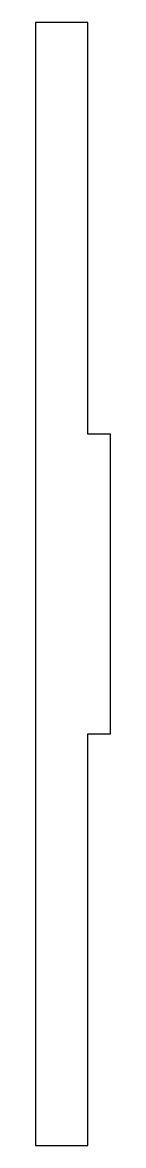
# Model space of a CAD drawing. Header units: millimetres. Extents: x -7 to 3, y 0 to 150.
import ezdxf

# ---------------------------------------------------------------- set-up
doc = ezdxf.new("R2010")
doc.units = ezdxf.units.MM

msp = doc.modelspace()

# ---------------------------------------------------------------- linework, layer by layer
msp.add_lwpolyline([(0, 0), (0, 55), (3, 55), (3, 95), (0, 95), (0, 150), (-7, 150), (-7, 0)], close=True)

doc.saveas('drawing.dxf')
